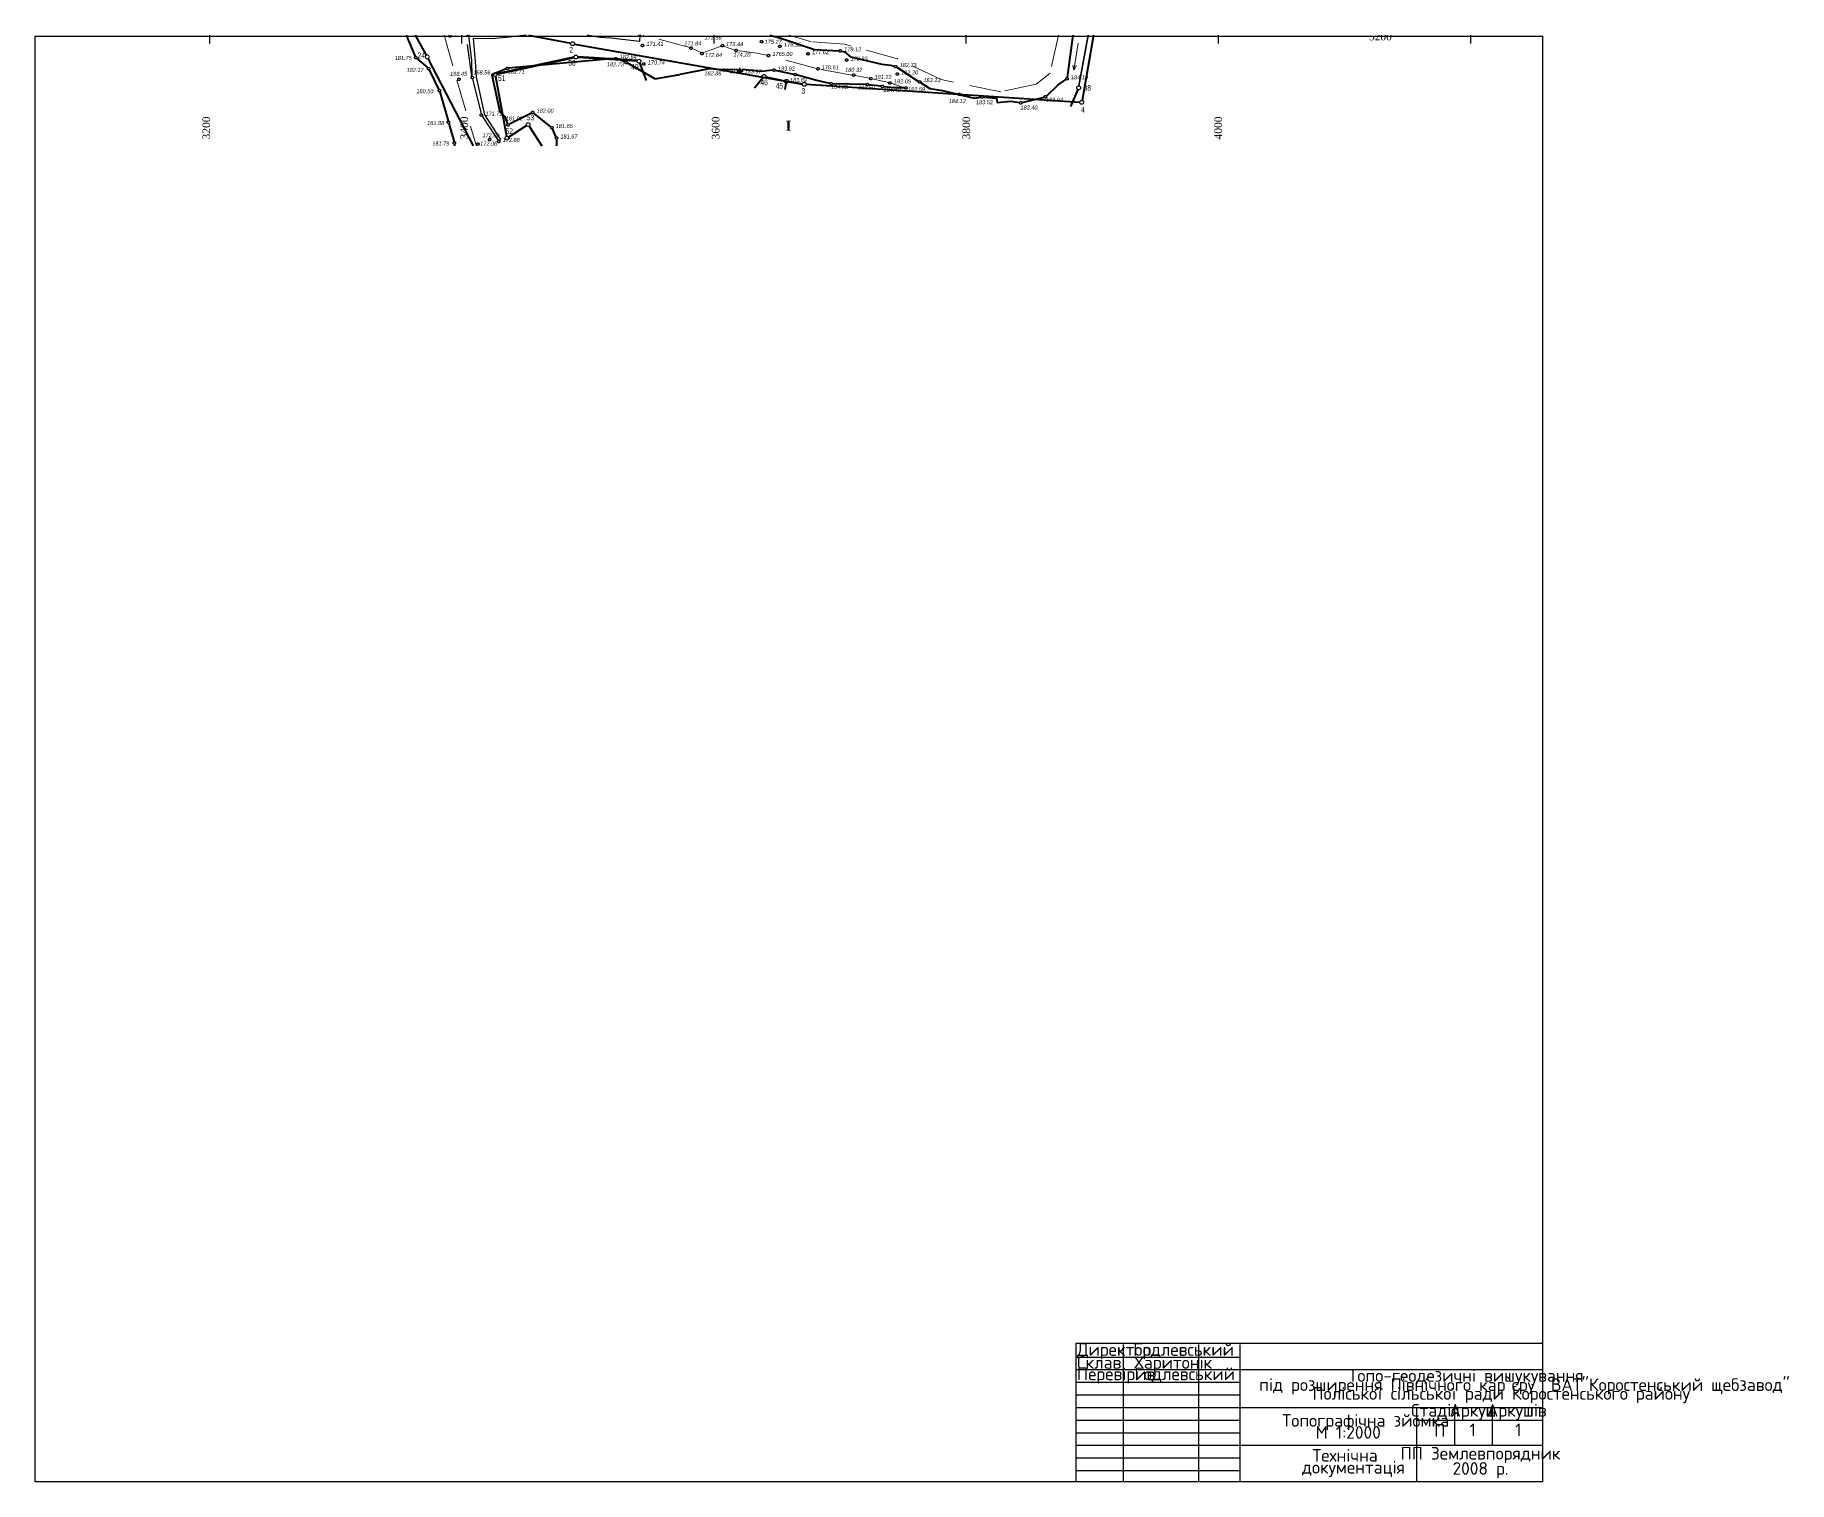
# Paper-space layout 'Layout1' of a CAD drawing. Header units: millimetres. Extents: x 0 to 695, y 0 to 574.
# The model-space entities are those that its viewports show. They can reach past a viewport. Long polylines and large blocks are cut down to what shows.
import ezdxf
from ezdxf.enums import TextEntityAlignment as Align

# ---------------------------------------------------------------- set-up
doc = ezdxf.new("R2010")
doc.units = ezdxf.units.MM
doc.header["$LTSCALE"] = 2
doc.header["$PDMODE"] = 32
doc.header["$PDSIZE"] = 0.3
for name, pattern in [('ADOT1', [1.6, 0.1, -1.5]), ('DASHED2', [9.525, 6.35, -3.175]), ('HIDDEN2', [4.7625, 3.175, -1.5875])]:
    doc.linetypes.add(name, pattern=pattern)
doc.layers.add('Layer1', color=7, linetype='Continuous', plot=False)
for name, color, linetype in [('в.доб.бровка', 7, 'Continuous'), ('ввскр.бровка', 7, 'Continuous'), ('ВЫСОТЫ', 7, 'Continuous'), ('ГИДРОТЕХНИЧЕСКИЕ', 7, 'Continuous'), ('Гран1', 7, 'Continuous'), ('ГРАНИЦА', 7, 'Continuous'), ('ИМЕНА', 7, 'Continuous'), ('К_РЕЛЬЕФ', 7, 'Continuous'), ('КОНТУРА_СМЕЖЕСТВ', 7, 'Continuous'), ('кресты', 7, 'Continuous'), ('нвскр.бровка', 7, 'Continuous'), ('ОБОчина', 7, 'Continuous'), ('ПИКЕТЫ', 7, 'Continuous'), ('ПУНКТЫ', 7, 'Continuous'), ('РЕЛЬЕФ', 7, 'Continuous')]:
    doc.layers.add(name, color=color, linetype=linetype)
doc.layers.add('н.бровка', color=7, linetype='HIDDEN2', lineweight=20)
doc.layers.get('Layer1').off()
doc.layers.get('Layer1').freeze()
doc.styles.add('Bodex1', font='isocpeur.ttf', dxfattribs={"height": 1.9})
doc.styles.add('grad', font='grad.shx')
doc.styles.add('universw', font='universw.shx', dxfattribs={"oblique": 10})
doc.styles.add('user', font='symeteo.shx', dxfattribs={"height": 2.5})

# ---------------------------------------------------------------- blocks, each defined once
blk = doc.blocks.new('5_1')
at = {"linetype": 'Continuous'}
h = blk.add_hatch(color=7, dxfattribs=at)
edge = h.paths.add_edge_path()
edge.add_arc((0, 0), 0.0588, 0, 360)
at = {"color": 7, "linetype": 'Continuous'}
for p, q in [((-0.75, 0), (-1.25, 0)), ((0, 0.75), (0, 1.25)), ((0.75, 0), (1.25, 0)), ((0, -0.75), (0, -1.25))]:
    blk.add_line(p, q, dxfattribs=at)
for radius in [0.75, 0.0588]:
    blk.add_circle((0, 0), radius, dxfattribs=at)
at = {"color": 7, "linetype": 'Continuous', "style": 'grad', "oblique": 10, "width": 0.7}
blk.add_attdef('P37', text='', height=2.5, dxfattribs=at).set_placement((-2, 0), align=Align.MIDDLE_RIGHT)
at = {"color": 7, "linetype": 'Continuous', "style": 'user', "flags": 8}
blk.add_attdef('ddddd', text='', height=2.5, dxfattribs=at).set_placement((2, 0), align=Align.MIDDLE_LEFT)
at = {"color": 7, "linetype": 'Continuous', "style": 'grad', "oblique": 10, "width": 0.7}
blk.add_attdef('P4', (2, 0.7), '', height=2.5, dxfattribs=at)
blk.add_attdef('P69', text='', height=2.5, dxfattribs=at).set_placement((2, -0.7), align=Align.TOP_LEFT)

msp = doc.modelspace()

# ---------------------------------------------------------------- hatches: boundary and pattern name
at = {"layer": 'ПИКЕТЫ', "linetype": 'Continuous'}
h = msp.add_hatch(color=7, dxfattribs=at)
edge = h.paths.add_edge_path()
edge.add_arc((3233620.5, 5635172.2), 0.48, 0, 360)

# ---------------------------------------------------------------- linework, layer by layer
at = {"layer": 'ввскр.бровка', "color": 7, "linetype": 'Continuous', "lineweight": 40}
msp.add_line((3233885, 5635205.4), (3233880.1, 5635167), dxfattribs=at)
for points in [[(3233342.1, 5635232.9), (3233363, 5635183.7)], [(3233587.6, 5635211.1), (3233600.1, 5635205.6)], [(3233405.8, 5635201.7), (3233412.7, 5635206.6)], [(3233540.1, 5635201.5), (3233518.6, 5635204)], [(3233602, 5635205), (3233609.6, 5635203.5), (3233637.8, 5635202.3)], [(3233639.6, 5635202), (3233652.1, 5635198.5), (3233679.5, 5635189.2), (3233699, 5635188.3)], [(3233364.2, 5635182.2), (3233372.9, 5635174.7)], [(3233521.1, 5635182.1), (3233437, 5635174.5)], [(3233529.3, 5635179.4), (3233523, 5635181.9)], [(3233701, 5635188.1), (3233703.5, 5635187.4), (3233708.1, 5635183.6), (3233733, 5635177.7), (3233739.8, 5635176.9), (3233743.1, 5635176)], [(3233374, 5635173.2), (3233381.6, 5635157.4)], [(3233435.1, 5635174), (3233423.8, 5635169.1), (3233430.2, 5635139.8), (3233434.1, 5635136.2), (3233436.1, 5635130.2)], [(3233553.1, 5635166), (3233531.1, 5635178.6)], [(3233606.5, 5635173.3), (3233596.2, 5635174.1), (3233572.8, 5635169.4)], [(3233618.5, 5635173.4), (3233608.5, 5635173.2)], [(3233646.5, 5635172.8), (3233637.6, 5635171.8), (3233622.2, 5635173.4)], [(3233663.3, 5635169.6), (3233648.5, 5635172.7)], [(3233691.9, 5635162.3), (3233680.4, 5635164.9), (3233665.2, 5635169.2)], [(3233744.9, 5635175.2), (3233762.2, 5635164)], [(3233382.4, 5635155.6), (3233389.1, 5635132.6)], [(3233720.6, 5635161.6), (3233693.9, 5635162)], [(3233732.5, 5635160.1), (3233722.5, 5635161.4)], [(3233751.1, 5635158.8), (3233742.5, 5635158.8), (3233734.5, 5635159.8)], [(3233763.8, 5635163), (3233771.2, 5635158.3), (3233781.1, 5635156.9), (3233793.3, 5635153.9)], [(3233795.2, 5635153.4), (3233806.6, 5635150.7), (3233811.6, 5635151.4)], [(3233863.5, 5635152.4), (3233872.5, 5635161), (3233879, 5635165.5)], [(3233437.3, 5635130), (3233455.1, 5635139)], [(3233456.9, 5635138.9), (3233470.6, 5635127.8)], [(3233813.5, 5635151.5), (3233823.9, 5635150.6), (3233824.5, 5635147.3), (3233835.2, 5635148.3), (3233842.3, 5635147.3)], [(3233844.2, 5635147.4), (3233861.8, 5635151.5)], [(3233389.6, 5635130.7), (3233393.9, 5635116.2)], [(3233471.7, 5635126.3), (3233474.6, 5635119.9)], [(3233394.2, 5635114.2), (3233394.2, 5635112.9)], [(3233475, 5635118.1), (3233474.9, 5635112.9)]]:
    msp.add_lwpolyline(points, dxfattribs=at)
at = {"layer": 'ГИДРОТЕХНИЧЕСКИЕ', "color": 7, "linetype": 'ADOT1', "elevation": 182.1}
msp.add_lwpolyline([(3233434.2, 5635136.2), (3233434, 5635136.1)], dxfattribs=at)
at = {"layer": 'ГРАНИЦА', "color": 7, "linetype": 'Continuous', "lineweight": 40}
for p, q in [((3233299.7, 5635230.7), (3233486.3, 5635194.2)), ((3233489.3, 5635193.6), (3233670, 5635161.9))]:
    msp.add_line(p, q, dxfattribs=at)
for points in [[(3233939.2, 5635419.2), (3233891.8, 5635148.8)], [(3233670, 5635161.9), (3233658.8, 5635163.9)], [(3233890, 5635147.4), (3233673, 5635161.6)]]:
    msp.add_lwpolyline(points, dxfattribs=at)
at = {"layer": 'К_РЕЛЬЕФ', "color": 30, "linetype": 'Continuous'}
for p, q in [((3233530.2, 5635179.2), (3233530.2, 5635179.2)), ((3233530.2, 5635179.2), (3233530.2, 5635179.2)), ((3233434, 5635136.1, 182.3), (3233430.2, 5635139.7))]:
    msp.add_line(p, q, dxfattribs=at)
at = {"layer": 'КОНТУРА_СМЕЖЕСТВ', "color": 7, "linetype": 'Continuous', "lineweight": 40}
for p, q in [((3233540.9, 5635178.7), (3233546.2, 5635164.6)), ((3233437, 5635119.8), (3233451.3, 5635129))]:
    msp.add_line(p, q, dxfattribs=at)
at = {"layer": 'КОНТУРА_СМЕЖЕСТВ', "color": 7, "linetype": 'Continuous', "lineweight": 30}
msp.add_lwpolyline([(3233929.9, 5635383.9), (3233889.3, 5635160.4)], dxfattribs=at)
at = {"layer": 'КОНТУРА_СМЕЖЕСТВ', "color": 7, "linetype": 'Continuous', "lineweight": 40}
for points in [[(3233371.8, 5635184.8), (3233294, 5635327.1)], [(3233409.2, 5635112.9), (3233373.2, 5635182.2)], [(3233488.9, 5635183), (3233427.8, 5635169.8)], [(3233538.9, 5635180.2), (3233491.9, 5635183.2)], [(3233426.6, 5635168), (3233435.4, 5635120.5)], [(3233426.6, 5635168), (3233435.4, 5635120.5)], [(3233638.6, 5635166.8), (3233632, 5635158.7)], [(3233638.6, 5635166.8), (3233632, 5635158.7)], [(3233641, 5635167.7), (3233655.8, 5635164.4)], [(3233657, 5635162.6), (3233656.1, 5635157.6)], [(3233657.3, 5635164.1), (3233657.3, 5635164.1)], [(3233888.5, 5635157.6), (3233882.6, 5635144.1)], [(3233888.5, 5635157.6), (3233882.6, 5635144.1)], [(3233453.4, 5635128.5), (3233463.5, 5635112.9)]]:
    msp.add_lwpolyline(points, dxfattribs=at)
at = {"layer": 'КОНТУРА_СМЕЖЕСТВ', "color": 2, "linetype": 'Continuous', "lineweight": 50}
for points in [[(3233488.9, 5635183), (3233427.8, 5635169.8)], [(3233657.3, 5635164.1), (3233657.3, 5635164.1)]]:
    msp.add_lwpolyline(points, dxfattribs=at)
at = {"layer": 'КОНТУРА_СМЕЖЕСТВ', "color": 7, "linetype": 'Continuous', "lineweight": 50}
msp.add_lwpolyline([(3233538.9, 5635180.2), (3233491.9, 5635183.2)], dxfattribs=at)
at = {"layer": 'кресты', "color": 7, "linetype": 'Continuous'}
for p, q in [((3233194, 5635200), (3233206, 5635200)), ((3233200, 5635194), (3233200, 5635206)), ((3233394, 5635200), (3233406, 5635200)), ((3233400, 5635194), (3233400, 5635206)), ((3233594, 5635200), (3233606, 5635200)), ((3233600, 5635194), (3233600, 5635206)), ((3233794, 5635200), (3233806, 5635200)), ((3233800, 5635194), (3233800, 5635206)), ((3233994, 5635200), (3234006, 5635200)), ((3234000, 5635194), (3234000, 5635206)), ((3234194, 5635200), (3234206, 5635200)), ((3234200, 5635194), (3234200, 5635206))]:
    msp.add_line(p, q, dxfattribs=at)
at = {"layer": 'кресты', "color": 7, "linetype": 'DASHED2', "lineweight": 20}
msp.add_point((3233620.5, 5635172.2, 184), dxfattribs=at)
at = {"layer": 'н.бровка', "color": 7, "linetype": 'HIDDEN2', "lineweight": 20}
for points in [[(3233923.7, 5635604.8), (3233914.5, 5635547.9), (3233900.6, 5635411), (3233891.4, 5635285.9), (3233866.5, 5635170.6), (3233855.3, 5635161.8), (3233827.3, 5635155.8), (3233780.1, 5635165.4), (3233745.3, 5635181.8), (3233703.5, 5635193.5), (3233677.1, 5635195.5), (3233638.9, 5635206.8), (3233608.8, 5635210.1), (3233592.7, 5635217), (3233486.8, 5635229.1), (3233410.9, 5635244.4)], [(3233380.5, 5635220), (3233396, 5635165), (3233411.2, 5635113.4), (3233411.5, 5635112.9)], [(3233580.8, 5635190.8), (3233542.1, 5635201.2)], [(3233589.7, 5635186.9), (3233582.6, 5635190.1)], [(3233605.6, 5635192), (3233591.1, 5635186.7)], [(3233616.5, 5635188.8), (3233607.5, 5635192)], [(3233642.2, 5635184.8), (3233633.8, 5635186.4), (3233618.4, 5635188.4)], [(3233681.3, 5635174.2), (3233644.1, 5635184.3)], [(3233709.6, 5635169), (3233683.3, 5635173.8)], [(3233723.3, 5635166.5), (3233711.6, 5635168.6)], [(3233738.5, 5635163.1), (3233725.2, 5635166.1)], [(3233751.1, 5635159), (3233740.4, 5635162.6)]]:
    msp.add_lwpolyline(points, dxfattribs=at)
at = {"layer": 'нвскр.бровка', "color": 7, "linetype": 'HIDDEN2', "elevation": 168.6}
msp.add_lwpolyline([(3233407.9, 5635168), (3233403.3, 5635201.5), (3233406.1, 5635217.7), (3233416.3, 5635217.4)], dxfattribs=at)
at = {"layer": 'нвскр.бровка', "color": 7, "linetype": 'HIDDEN2'}
msp.add_lwpolyline([(3233516.6, 5635204.2), (3233508.8, 5635204.8), (3233498.7, 5635206.6)], dxfattribs=at)
at = {"layer": 'нвскр.бровка', "color": 7, "linetype": 'Continuous', "lineweight": 40}
msp.add_lwpolyline([(3233553.1, 5635166), (3233572.8, 5635169.4)], dxfattribs=at)
at = {"layer": 'нвскр.бровка', "color": 7}
for centre in [(3233487.8, 5635193.9), (3233490.4, 5635183.3), (3233540.4, 5635180.1), (3233426.3, 5635169.5), (3233639.6, 5635168), (3233657.3, 5635164.1), (3233671.5, 5635161.7), (3233889.1, 5635158.9), (3233891.5, 5635147.4), (3233452.6, 5635129.8), (3233435.7, 5635119)]:
    msp.add_circle(centre, 1.51, dxfattribs=at)
at = {"layer": 'нвскр.бровка', "color": 7, "linetype": 'HIDDEN2', "lineweight": 20}
msp.add_circle((3233372.5, 5635183.5), 1.51, dxfattribs=at)
at = {"layer": 'ОБОчина', "color": 1, "linetype": 'Continuous', "lineweight": 20}
msp.add_lwpolyline([(3233884.4, 5635176.9), (3233885.2, 5635172.9), (3233887.3, 5635176.5), (3233885.2, 5635172.9), (3233888.7, 5635194.3)], dxfattribs=at)
at = {"layer": 'ПИКЕТЫ', "linetype": 'HIDDEN2'}
for centre in [(3233413.5, 5635207.1), (3233453.9, 5635206.9), (3233497.7, 5635206.7), (3233390.6, 5635200.1), (3233405, 5635201.2), (3233436.1, 5635201.9), (3233517.6, 5635204), (3233541.1, 5635201.3), (3233543.2, 5635192.5), (3233597.6, 5635202), (3233601, 5635205.2), (3233637.6, 5635195.5), (3233638.7, 5635202.4), (3233885.3, 5635206.3), (3233363.4, 5635182.8), (3233522.1, 5635182), (3233530.2, 5635179), (3233581.7, 5635190.4), (3233590.3, 5635186.1), (3233606.6, 5635192.3), (3233617.4, 5635188.5), (3233643.1, 5635184.5), (3233652.1, 5635191.8), (3233674.5, 5635185.9), (3233700, 5635188.2), (3233705.1, 5635180.9), (3233373.6, 5635174.1), (3233397.7, 5635165.7), (3233408.2, 5635167.1), (3233436.1, 5635174.3), (3233544.2, 5635177.8), (3233607.5, 5635173.1), (3233647.5, 5635172.9), (3233664.3, 5635169.4), (3233682.3, 5635174), (3233710.6, 5635169), (3233724.2, 5635166.2), (3233744, 5635175.7), (3233745.3, 5635169.8), (3233879.8, 5635166.1), (3233382.2, 5635156.6), (3233692.9, 5635162.1), (3233721.5, 5635161.5), (3233733.5, 5635160), (3233739.4, 5635162.8), (3233752.1, 5635158.8), (3233763.1, 5635163.6), (3233794.3, 5635153.8), (3233812.5, 5635151.6), (3233862.7, 5635151.8), (3233415.4, 5635137.3), (3233456.1, 5635139.4), (3233843.2, 5635147), (3233389.3, 5635131.6), (3233436.6, 5635129.4), (3233471.4, 5635127.3), (3233394, 5635115.2), (3233412.7, 5635114.3), (3233422.1, 5635117.9), (3233429.2, 5635116.3), (3233475.1, 5635119.1)]:
    msp.add_circle(centre, 0.989, dxfattribs=at)
at = {"layer": 'ПИКЕТЫ', "color": 7, "linetype": 'Continuous'}
msp.add_circle((3233620.5, 5635172.2, 184), 0.48, dxfattribs=at)
at = {"layer": 'РЕЛЬЕФ', "color": 141, "linetype": 'Continuous'}
for points in [[(3233405.2, 5635200.3), (3233407.6, 5635180.6), (3233408, 5635168)], [(3233435.3, 5635198.9), (3233423.4, 5635197.7), (3233408.9, 5635197.9), (3233410.6, 5635179.7), (3233411.4, 5635167.4), (3233417.9, 5635137.6), (3233430.6, 5635117.8), (3233429.8, 5635117.1)], [(3233408.3, 5635166.1), (3233415.3, 5635138.2)], [(3233416.1, 5635136.5), (3233428.7, 5635117.2)]]:
    msp.add_lwpolyline(points, dxfattribs=at)
for points, elevation in [([(3233435.2, 5635202), (3233420, 5635200.8), (3233406, 5635201.2)], 167.6), ([(3233540.8, 5635195.7), (3233518.1, 5635198.2), (3233509.3, 5635198.9), (3233498, 5635201), (3233454.3, 5635201.1), (3233435.3, 5635198.9)], 169.7), ([(3233453, 5635206.6), (3233437, 5635202.4)], 169.7), ([(3233516.6, 5635204.1), (3233508.9, 5635204.7), (3233498.7, 5635206.6)], 169.7), ([(3233540.1, 5635201.5), (3233518.6, 5635203.9)], 169.7), ([(3233541, 5635200.3), (3233540.8, 5635195.7)], 169.7)]:
    msp.add_lwpolyline(points, dxfattribs=dict(at, elevation=elevation))

# ---------------------------------------------------------------- block references
at = {"layer": 'ПУНКТЫ', "color": 7, "linetype": 'Continuous', "xscale": 2, "yscale": 2, "zscale": 2, "rotation": 0.982932777762484}
msp.add_blockref('5_1', (3233620.5, 5635172.2, 184), dxfattribs=at)

# ---------------------------------------------------------------- texts
at = {"layer": 'в.доб.бровка', "color": 7, "linetype": 'Continuous', "lineweight": 20, "insert": (3233656.2, 5635132.8), "char_height": 1, "width": 9.476, "attachment_point": 1}
msp.add_mtext(' {\\fTimes New Roman|b1|i0|c0|p18;\\H8x;I} ', dxfattribs=at)
at = {"layer": 'ввскр.бровка', "color": 7, "linetype": 'Continuous', "insert": (3234119.3, 5635202.6), "char_height": 6, "width": 23.85, "attachment_point": 1}
msp.add_mtext('{\\fTimes New Roman|b0|i0|c0|p18;5200}', dxfattribs=at)
at = {"layer": 'ввскр.бровка', "color": 7, "linetype": 'Continuous', "char_height": 6, "width": 23.85, "attachment_point": 1, "rotation": 90}
for s, insert in [('{\\fTimes New Roman|b0|i0|c0|p18;3200}', (3233194.3, 5635118)), ('{\\fTimes New Roman|b0|i0|c0|p18;3400}', (3233398.8, 5635118)), ('{\\fTimes New Roman|b0|i0|c0|p18;3600}', (3233598.2, 5635118)), ('{\\fTimes New Roman|b0|i0|c0|p18;3800}', (3233797, 5635118)), ('{\\fTimes New Roman|b0|i0|c0|p18;4000}', (3233996.7, 5635118))]:
    msp.add_mtext(s, dxfattribs=dict(at, insert=insert))
at = {"layer": 'ВЫСОТЫ', "style": 'universw', "oblique": 6}
for tag, p in [('167.57', (3233456.9, 5635206.5, 167.6)), ('168.23', (3233500.5, 5635206.4, 168.2)), ('173.96', (3233604, 5635204.9, 174)), ('185.89', (3233888.3, 5635205.8, 185.9)), ('164.68', (3233408.1, 5635200.8, 164.7)), ('168.91', (3233520.7, 5635203.6, 168.9)), ('169.71', (3233544.1, 5635201.1, 169.7)), ('171.41', (3233546.2, 5635192.2, 171.4)), ('173.44', (3233609.4, 5635192, 173.4)), ('176.33', (3233641.7, 5635202, 176.3)), ('176.35', (3233655.3, 5635191.5, 176.3)), ('181.75', (3233346.6, 5635181, 181.8)), ('182.64', (3233525, 5635181.8, 182.6)), ('170.74', (3233547.3, 5635177.4, 170.7)), ('174.20', (3233615.2, 5635183.6, 174.2)), ('1765.00', (3233646.1, 5635184.2, 176)), ('177.62', (3233677.4, 5635185.6, 177.6)), ('179.12', (3233703, 5635187.9, 179.1)), ('179.83', (3233708.1, 5635180.5, 179.8)), ('182.17', (3233356, 5635171.5, 182.2)), ('168.56', (3233409, 5635169.5, 168.6)), ('182.71', (3233436.1, 5635169.9, 182.7)), ('183.97', (3233624, 5635170.4, 184)), ('183.92', (3233650.5, 5635172.6, 183.9)), ('178.61', (3233685.2, 5635173.6, 178.6)), ('181.22', (3233727.1, 5635165.9, 181.2)), ('182.05', (3233742.5, 5635162.5, 182.1)), ('182.73', (3233747, 5635175.4, 182.7)), ('182.20', (3233748.2, 5635169.5, 182.2)), ('183.23', (3233765.9, 5635163.4, 183.2)), ('184.19', (3233882.9, 5635165.7, 184.2)), ('180.50', (3233363.8, 5635154.6, 180.5)), ('184.03', (3233692.5, 5635158, 184)), ('171.71', (3233418.6, 5635136.9, 170.7)), ('182.00', (3233459.1, 5635139.2, 182)), ('183.52', (3233807.5, 5635145.9, 183.5)), ('183.94', (3233863.1, 5635147.9, 183.9)), ('181.88', (3233372.3, 5635129.4, 181.9)), ('181.92', (3233434.7, 5635133, 181.9)), ('181.65', (3233474.3, 5635127, 181.7)), ('181.79', (3233376.4, 5635113.2, 181.8)), ('172.88', (3233432.2, 5635116, 172.9)), ('181.67', (3233478, 5635118.7, 181.7))]:
    msp.add_attdef(tag, p, '', height=3.2, dxfattribs=at)
at = {"layer": 'ИМЕНА', "style": 'universw', "oblique": 10}
for tag, p in [('165.44', (3233396, 5635203.3, 165.4)), ('167.57', (3233433.7, 5635203.3, 182.6)), ('171.84', (3233582.9, 5635192.6, 182.6)), ('172.59', (3233599, 5635197.1, 172.6)), ('175.27', (3233646.6, 5635193.8, 182.6)), ('172.64', (3233599.3, 5635183.3, 182.6)), ('168.45', (3233397.2, 5635168.4, 168.4)), ('182.73', (3233521.5, 5635176, 182.7)), ('182.86', (3233598.8, 5635168.8, 182.9)), ('31', (3233614.6, 5635170.5, 184)), ('183.89', (3233666.6, 5635163.6, 182.6)), ('180.32', (3233710.4, 5635171.6, 182.6)), ('183.50', (3233720.7, 5635157.4, 183.5)), ('184.40', (3233740.9, 5635155.7, 184.4)), ('182.59', (3233760.3, 5635156.2, 182.6)), ('184.12', (3233792.6, 5635146.8, 184.1)), ('183.40', (3233849.5, 5635141.7, 183.4)), ('172.06', (3233421, 5635113, 189)), ('172.09', (3233422.9, 5635119.7, 189))]:
    msp.add_attdef(tag, text='', height=3.2, dxfattribs=at).set_placement(p, align=Align.CENTER)
at = {"layer": 'ИМЕНА', "color": 0, "style": 'grad', "width": 0.7}
for tag, p in [('24', (3233370.7, 5635182.4)), ('50', (3233490.2, 5635176.5)), ('2', (3233488.1, 5635186.8)), ('51', (3233434.5, 5635164.4)), ('49', (3233540.1, 5635173.3)), ('46', (3233642.6, 5635161)), ('45', (3233654.7, 5635158.2)), ('3', (3233672.2, 5635154.1)), ('38', (3233898.9, 5635156.6)), ('4', (3233894, 5635139.3)), ('52', (3233440.5, 5635122.3)), ('53', (3233457.3, 5635133.1))]:
    msp.add_attdef(tag, text='', height=4.5, dxfattribs=at).set_placement(p, align=Align.RIGHT)

psp = doc.layouts.get("Layout1")

# ---------------------------------------------------------------- linework, layer by layer
at = {"layer": 'Гран1', "color": 7}
psp.add_lwpolyline([(412.83, 55.14), (597.83, 55.14), (597.83, 0.14), (412.83, 0.14)], close=True, dxfattribs=at)
for points in [[(412.83, 49.66), (477.83, 49.66)], [(431.5, 54.66), (431.5, 0.15)], [(461.37, 54.66), (461.37, 0.17)], [(477.83, 54.66), (477.83, 0.15)], [(412.83, 44.66), (477.83, 44.66)], [(477.83, 44.66), (597.83, 44.66)], [(412.83, 39.66), (477.83, 39.66)], [(412.83, 34.66), (477.83, 34.66)], [(412.83, 29.66), (477.83, 29.66)], [(477.83, 29.66), (597.83, 29.66)], [(547.83, 29.66), (547.83, 0.14)], [(562.83, 29.66), (562.83, 14.66)], [(577.83, 29.66), (577.83, 14.66)], [(412.83, 24.66), (477.83, 24.66)], [(547.83, 24.66), (597.83, 24.66)], [(412.83, 19.66), (477.83, 19.66)], [(412.83, 14.66), (477.83, 14.66)], [(477.83, 14.66), (597.83, 14.66)], [(412.83, 9.66), (477.83, 9.66)], [(412.83, 4.66), (477.83, 4.66)]]:
    psp.add_lwpolyline(points, dxfattribs=at)
at = {"layer": 'РЕЛЬЕФ', "color": 7, "linetype": 'Continuous'}
psp.add_lwpolyline([(0.12, 573.53), (597.84, 573.53), (597.84, 0.14), (0.12, 0.14)], close=True, dxfattribs=at)

# ---------------------------------------------------------------- texts
at = {"layer": 'Гран1', "color": 7, "style": 'Bodex1'}
for s, p in [('Директор', (413.25, 50.14)), ('Склав', (413.19, 45.01)), ('Харитонік', (435.84, 45.01)), ('Годлевський', (435.51, 50.14)), ('Перевірив', (413.19, 40.49)), ('Годлевський', (435.95, 40.49)), ('під розширення Північного кар`єру  ВАТ"Коростенський щебзавод"', (485.45, 36.2)), ('Топо-геодезичні вишукування', (520.84, 39.84)), ('Поліської сільської ради Коростенського району', (506.55, 32.72)), ('Топографічна зйомка', (494.62, 22.02)), (' М 1:2000', (504.56, 17.28)), ('П', (554.85, 18.02)), ('1', (568.85, 18.29)), ('1', (586.97, 18.29)), ('документація', (502.37, 3.44)), ('Технічна', (506.53, 8.18))]:
    psp.add_text(s, height=5, dxfattribs=at).set_placement(p)
for s, p in [('Стадія', (555.27, 26.03)), ('Аркуш', (570.22, 26.03)), ('Аркушів', (587.59, 26.03)), ('ПП Землевпорядник', (573.2, 8.99)), ('2008 р.', (573.2, 2.98))]:
    psp.add_text(s, height=5, dxfattribs=at).set_placement(p, align=Align.CENTER)

# ---------------------------------------------------------------- viewports
at = {"layer": 'Layer1', "color": 7, "linetype": 'Continuous'}
psp.add_viewport(center=(298.98, 315.19), size=(597.82, 517.426), view_center_point=(3233659.33, 5634683.32), view_height=1034.852, dxfattribs=at)

doc.saveas('drawing.dxf')
